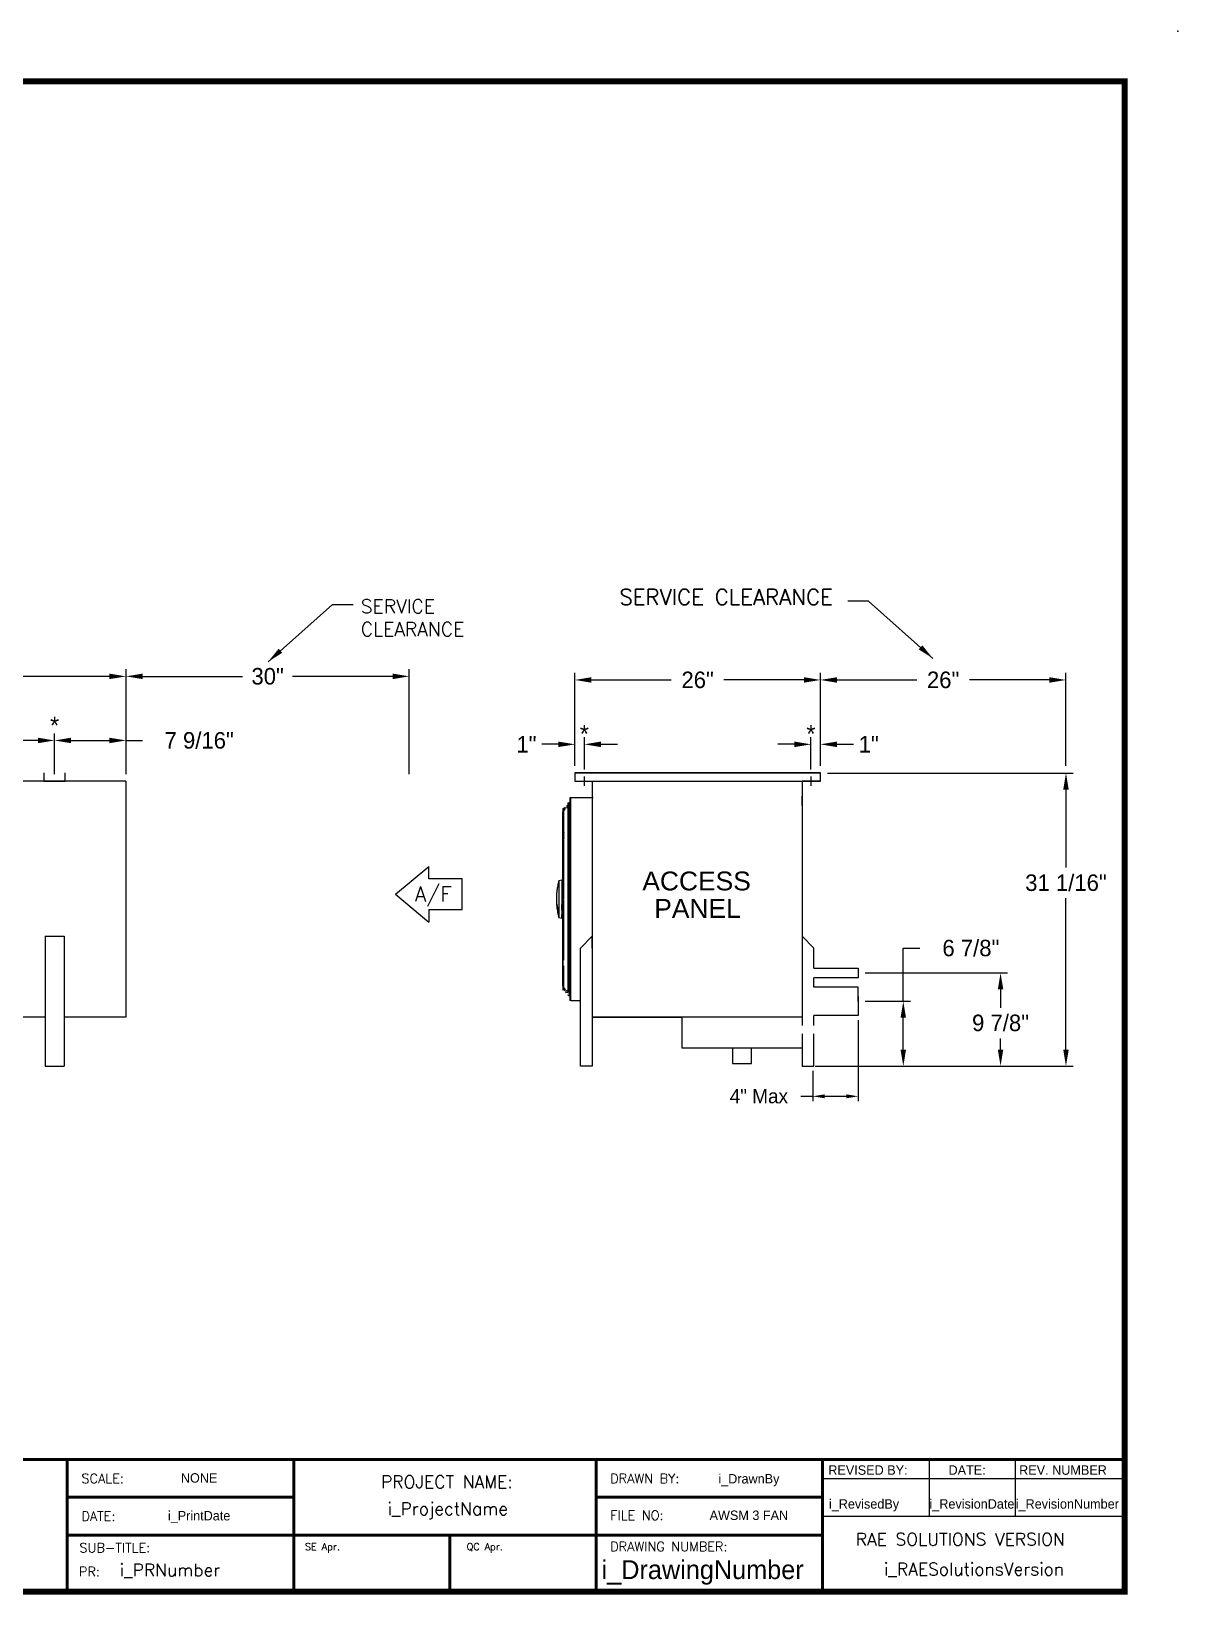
# Model space of a CAD drawing. Extents: x -31 to 236, y -16 to 155.
# Drawn here: x 115 to 236.4, y -10.5 to 155.1 of the extents above; entities that cross this region are included whole.
import ezdxf
from ezdxf.enums import TextEntityAlignment as Align

# ---------------------------------------------------------------- set-up
doc = ezdxf.new("R2010")
doc.units = 0
doc.header["$MEASUREMENT"] = 0
doc.layers.get('0').update_dxf_attribs({"linetype": 'CONTINUOUS'})
doc.layers.get('DEFPOINTS').update_dxf_attribs({"linetype": 'CONTINUOUS'})
doc.layers.add('0_UNIT', color=7, linetype='CONTINUOUS')
doc.styles.add('DIMENTIONS', font='arial.ttf')
doc.styles.add('SIMPLEX', font='SIMPLEX')
doc.dimstyles.get("Standard").update_dxf_attribs({"dimtxt": 1.75, "dimasz": 1.75, "dimexe": 0.75, "dimexo": 0.75, "dimgap": 0.75, "dimtad": 0, "dimtih": 1, "dimtoh": 1, "dimdec": 4, "dimzin": 0, "dimdsep": 46, "dimtxsty": 'STANDARD', "dimcen": 0.09, "dimadec": 0, "dimazin": 0, "dimtfac": 1, "dimtdec": 4, "dimtofl": 0, "dimtmove": 0, "dimatfit": 3, "dimfxl": 1, "dimtolj": 1, "dimtzin": 0, "dimarcsym": 0})

# ---------------------------------------------------------------- blocks, each defined once
blk = doc.blocks.new('*D19')
at = {"layer": '0_UNIT', "color": 0, "lineweight": -2}
for p, q in [((18.8, 76.43), (18.8, 87.54)), ((20.55, 86.79), (64.58, 86.79)), ((123.24, 86.79), (79.2, 86.79)), ((124.99, 76.43), (124.99, 87.54))]:
    blk.add_line(p, q, dxfattribs=at)
at = {"layer": '0_UNIT', "color": 0}
for points in [[(20.55, 87.08), (20.55, 86.5), (18.8, 86.79)], [(123.24, 87.08), (123.24, 86.5), (124.99, 86.79)]]:
    blk.add_solid(points, dxfattribs=at)
at = {"layer": 'DEFPOINTS', "color": 0}
for p in [(124.99, 86.79), (18.8, 75.68), (124.99, 75.68)]:
    blk.add_point(p, dxfattribs=at)
at = {"layer": '0_UNIT', "color": 0, "insert": (71.89, 86.79), "char_height": 1.75, "attachment_point": 5}
blk.add_mtext('\\A1;106 3/16"', dxfattribs=at)
blk = doc.blocks.new('*D21')
at = {"layer": '0_UNIT', "color": 0, "lineweight": -2}
for p, q in [((117.42, 76.43), (117.42, 80.75)), ((119.17, 80), (123.24, 80)), ((124.99, 76.43), (124.99, 80.75)), ((124.99, 80), (126.74, 80))]:
    blk.add_line(p, q, dxfattribs=at)
at = {"layer": '0_UNIT', "color": 0}
for points in [[(119.17, 80.29), (119.17, 79.71), (117.42, 80)], [(123.24, 80.29), (123.24, 79.71), (124.99, 80)]]:
    blk.add_solid(points, dxfattribs=at)
at = {"layer": 'DEFPOINTS', "color": 0}
for p in [(124.99, 80), (117.42, 75.68), (124.99, 75.68)]:
    blk.add_point(p, dxfattribs=at)
at = {"layer": '0_UNIT', "color": 0, "insert": (132.74, 80), "char_height": 1.75, "attachment_point": 5}
blk.add_mtext('\\A1;7 9/16"', dxfattribs=at)
blk = doc.blocks.new('*D23')
at = {"layer": '0_UNIT', "color": 0, "lineweight": -2}
for p, q in [((124.99, 76.43), (124.99, 87.54)), ((126.74, 86.79), (137.34, 86.79)), ((153.24, 86.79), (142.63, 86.79)), ((154.99, 76.43), (154.99, 87.54))]:
    blk.add_line(p, q, dxfattribs=at)
at = {"layer": '0_UNIT', "color": 0}
for points in [[(126.74, 87.08), (126.74, 86.5), (124.99, 86.79)], [(153.24, 87.08), (153.24, 86.5), (154.99, 86.79)]]:
    blk.add_solid(points, dxfattribs=at)
at = {"layer": 'DEFPOINTS', "color": 0}
for p in [(154.99, 86.79), (124.99, 75.68), (154.99, 75.68)]:
    blk.add_point(p, dxfattribs=at)
at = {"layer": '0_UNIT', "color": 0, "insert": (139.99, 86.79), "char_height": 1.75, "attachment_point": 5}
blk.add_mtext('\\A1;30"', dxfattribs=at)
blk = doc.blocks.new('*D25')
at = {"layer": '0_UNIT', "color": 0, "lineweight": -2}
for p, q in [((86.92, 76.43), (86.92, 80.75)), ((88.67, 80), (96.32, 80)), ((115.67, 80), (108.03, 80)), ((117.42, 76.43), (117.42, 80.75))]:
    blk.add_line(p, q, dxfattribs=at)
at = {"layer": '0_UNIT', "color": 0}
for points in [[(88.67, 80.29), (88.67, 79.71), (86.92, 80)], [(115.67, 80.29), (115.67, 79.71), (117.42, 80)]]:
    blk.add_solid(points, dxfattribs=at)
at = {"layer": 'DEFPOINTS', "color": 0}
for p in [(117.42, 80), (86.92, 75.68), (117.42, 75.68)]:
    blk.add_point(p, dxfattribs=at)
at = {"layer": '0_UNIT', "color": 0, "insert": (102.17, 80), "char_height": 1.75, "attachment_point": 5}
blk.add_mtext('\\A1;30 1/2"', dxfattribs=at)
blk = doc.blocks.new('*D38')
at = {"layer": '0_UNIT', "color": 0, "lineweight": -2}
for p, q in [((199.28, 76.55), (225.29, 76.55)), ((224.54, 74.8), (224.54, 66.55)), ((224.54, 47.25), (224.54, 63.3)), ((197.97, 45.5), (225.29, 45.5))]:
    blk.add_line(p, q, dxfattribs=at)
at = {"layer": '0_UNIT', "color": 0}
for points in [[(224.25, 74.8), (224.83, 74.8), (224.54, 76.55)], [(224.25, 47.25), (224.83, 47.25), (224.54, 45.5)]]:
    blk.add_solid(points, dxfattribs=at)
at = {"layer": 'DEFPOINTS', "color": 0}
for p in [(198.53, 76.55), (197.22, 45.5), (224.54, 45.5)]:
    blk.add_point(p, dxfattribs=at)
at = {"layer": '0_UNIT', "color": 0, "insert": (224.54, 64.92), "char_height": 1.75, "attachment_point": 5}
blk.add_mtext('\\A1;31 1/16"', dxfattribs=at)
blk = doc.blocks.new('*D39')
at = {"layer": '0_UNIT', "color": 0, "lineweight": -2}
for p, q in [((172.53, 77.3), (172.53, 87.16)), ((174.28, 86.41), (182.74, 86.41)), ((196.78, 86.41), (188.32, 86.41)), ((198.53, 77.3), (198.53, 87.16))]:
    blk.add_line(p, q, dxfattribs=at)
at = {"layer": '0_UNIT', "color": 0}
for points in [[(174.28, 86.7), (174.28, 86.12), (172.53, 86.41)], [(196.78, 86.7), (196.78, 86.12), (198.53, 86.41)]]:
    blk.add_solid(points, dxfattribs=at)
at = {"layer": 'DEFPOINTS', "color": 0}
for p in [(198.53, 86.41), (172.53, 76.55), (198.53, 76.55)]:
    blk.add_point(p, dxfattribs=at)
at = {"layer": '0_UNIT', "color": 0, "insert": (185.53, 86.41), "char_height": 1.75, "attachment_point": 5}
blk.add_mtext('\\A1;26"', dxfattribs=at)
blk = doc.blocks.new('*D40')
at = {"layer": '0_UNIT', "color": 0, "lineweight": -2}
for p, q in [((170.78, 79.59), (169.03, 79.59)), ((172.53, 77.3), (172.53, 80.34)), ((173.53, 76.93), (173.53, 80.34)), ((175.28, 79.59), (177.03, 79.59))]:
    blk.add_line(p, q, dxfattribs=at)
at = {"layer": '0_UNIT', "color": 0}
for points in [[(170.78, 79.88), (170.78, 79.3), (172.53, 79.59)], [(175.28, 79.88), (175.28, 79.3), (173.53, 79.59)]]:
    blk.add_solid(points, dxfattribs=at)
at = {"layer": 'DEFPOINTS', "color": 0}
for p in [(172.53, 79.59), (172.53, 76.55), (173.53, 76.18)]:
    blk.add_point(p, dxfattribs=at)
at = {"layer": '0_UNIT', "color": 0, "insert": (167.4, 79.59), "char_height": 1.75, "attachment_point": 5}
blk.add_mtext('\\A1;1"', dxfattribs=at)
blk = doc.blocks.new('*D41')
at = {"layer": '0_UNIT', "color": 0, "lineweight": -2}
for p, q in [((195.78, 79.59), (194.03, 79.59)), ((197.53, 76.93), (197.53, 80.34)), ((198.53, 77.3), (198.53, 80.34)), ((200.28, 79.59), (202.03, 79.59))]:
    blk.add_line(p, q, dxfattribs=at)
at = {"layer": '0_UNIT', "color": 0}
for points in [[(195.78, 79.88), (195.78, 79.3), (197.53, 79.59)], [(200.28, 79.88), (200.28, 79.3), (198.53, 79.59)]]:
    blk.add_solid(points, dxfattribs=at)
at = {"layer": 'DEFPOINTS', "color": 0}
for p in [(198.53, 79.59), (198.53, 76.55), (197.53, 76.18)]:
    blk.add_point(p, dxfattribs=at)
at = {"layer": '0_UNIT', "color": 0, "insert": (203.65, 79.59), "char_height": 1.75, "attachment_point": 5}
blk.add_mtext('\\A1;1"', dxfattribs=at)
blk = doc.blocks.new('*D42')
at = {"layer": '0_UNIT', "color": 0, "lineweight": -2}
for p, q in [((198.53, 77.3), (198.53, 87.16)), ((200.28, 86.41), (208.74, 86.41)), ((222.78, 86.41), (214.32, 86.41)), ((224.53, 77.3), (224.53, 87.16))]:
    blk.add_line(p, q, dxfattribs=at)
at = {"layer": '0_UNIT', "color": 0}
for points in [[(200.28, 86.7), (200.28, 86.12), (198.53, 86.41)], [(222.78, 86.7), (222.78, 86.12), (224.53, 86.41)]]:
    blk.add_solid(points, dxfattribs=at)
at = {"layer": 'DEFPOINTS', "color": 0}
for p in [(224.53, 86.41), (198.53, 76.55), (224.53, 76.55)]:
    blk.add_point(p, dxfattribs=at)
at = {"layer": '0_UNIT', "color": 0, "insert": (211.53, 86.41), "char_height": 1.75, "attachment_point": 5}
blk.add_mtext('\\A1;26"', dxfattribs=at)
blk = doc.blocks.new('*D43')
at = {"layer": '0_UNIT', "color": 0, "lineweight": -2}
for p, q in [((203.28, 55.37), (218.36, 55.37)), ((217.61, 53.62), (217.61, 51.69)), ((217.61, 47.25), (217.61, 48.44)), ((198.59, 45.5), (218.36, 45.5))]:
    blk.add_line(p, q, dxfattribs=at)
at = {"layer": '0_UNIT', "color": 0}
for points in [[(217.32, 53.62), (217.9, 53.62), (217.61, 55.37)], [(217.32, 47.25), (217.9, 47.25), (217.61, 45.5)]]:
    blk.add_solid(points, dxfattribs=at)
at = {"layer": 'DEFPOINTS', "color": 0}
for p in [(202.53, 55.37), (217.61, 55.37), (197.84, 45.5)]:
    blk.add_point(p, dxfattribs=at)
at = {"layer": '0_UNIT', "color": 0, "insert": (217.61, 50.07), "char_height": 1.75, "attachment_point": 5}
blk.add_mtext('\\A1;9 7/8"', dxfattribs=at)
blk = doc.blocks.new('*D44')
at = {"layer": '0_UNIT', "color": 0, "lineweight": -2}
for p, q in [((207.31, 52.37), (207.31, 58)), ((207.31, 58), (209.06, 58)), ((203.28, 52.37), (208.06, 52.37)), ((207.31, 47.25), (207.31, 50.62)), ((203.28, 45.5), (208.06, 45.5))]:
    blk.add_line(p, q, dxfattribs=at)
at = {"layer": '0_UNIT', "color": 0}
for points in [[(207.02, 50.62), (207.6, 50.62), (207.31, 52.37)], [(207.02, 47.25), (207.6, 47.25), (207.31, 45.5)]]:
    blk.add_solid(points, dxfattribs=at)
at = {"layer": 'DEFPOINTS', "color": 0}
for p in [(202.53, 52.37), (207.31, 52.37), (202.53, 45.5)]:
    blk.add_point(p, dxfattribs=at)
at = {"layer": '0_UNIT', "color": 0, "insert": (214.47, 58), "char_height": 1.75, "attachment_point": 5}
blk.add_mtext('\\A1;6 7/8"', dxfattribs=at)

msp = doc.modelspace()

# ---------------------------------------------------------------- linework, layer by layer
for p, q in [((172.52884, 76.55329), (175.77884, 76.55329)), ((172.52884, 76.55329), (198.52884, 76.55329)), ((172.52884, 76.55329), (172.52884, 75.67829)), ((198.52884, 76.55329), (172.52884, 76.55329)), ((198.52884, 75.67829), (198.52884, 76.55329)), ((172.52884, 75.67829), (198.52884, 75.67829)), ((172.52884, 75.67829), (173.52884, 75.67829)), ((173.52884, 76.17829), (173.52884, 75.17829)), ((174.37259, 75.67829), (174.37259, 50.67829)), ((174.37259, 75.67829), (174.37259, 45.50129)), ((198.52884, 75.67829), (196.59134, 75.67829)), ((196.59134, 75.67829), (196.59134, 50.67829)), ((196.59134, 75.67829), (196.59134, 49.80329)), ((197.52884, 76.17829), (197.52884, 75.17829)), ((172.01821, 73.9657), (174.46635, 73.9657)), ((174.37259, 74.44886), (174.37259, 51.90772)), ((196.59134, 73.11579), (196.59134, 74.11579)), ((153.51616, 63.71368), (157.05735, 66.66455)), ((157.05735, 65.33666), (157.05735, 66.66455)), ((160.59854, 65.33666), (157.05735, 65.33666)), ((160.59854, 62.0907), (160.59854, 65.33666)), ((153.51616, 63.71368), (157.05735, 60.76281)), ((157.05735, 62.0907), (157.05735, 60.76281)), ((157.05735, 62.0907), (160.59854, 62.0907)), ((174.37259, 59.25129), (173.12259, 58.00129)), ((173.12259, 45.50129), (173.12259, 58.00129)), ((174.37259, 58.00129), (174.37259, 59.25129)), ((196.59134, 59.25129), (197.84134, 58.00129)), ((197.84134, 55.86579), (197.84134, 58.00129)), ((197.84134, 55.86579), (202.52884, 55.86579)), ((197.84134, 53.86579), (197.84134, 54.86579)), ((202.52884, 54.86579), (197.84134, 54.86579)), ((202.52884, 55.86579), (202.52884, 54.86579)), ((202.52884, 53.86579), (197.84134, 53.86579)), ((202.52884, 52.36579), (202.52884, 53.86579)), ((202.52884, 52.86579), (202.52884, 51.86579)), ((202.52884, 52.36579), (202.52884, 50.86579)), ((196.59134, 50.67829), (174.37259, 50.67829)), ((174.37259, 50.67829), (183.87259, 50.67829)), ((183.87259, 50.67829), (183.87259, 48.05329)), ((196.59134, 50.67829), (196.59134, 49.80329)), ((197.84134, 49.80329), (197.84134, 50.86579)), ((202.52884, 50.86579), (197.84134, 50.86579)), ((183.87259, 48.05329), (183.87259, 47.42829)), ((196.59134, 48.92829), (196.59134, 48.11579)), ((196.59134, 48.92829), (196.59134, 45.50129)), ((197.84134, 45.50129), (197.84134, 48.92829)), ((183.87259, 47.42829), (196.59134, 47.42829)), ((189.22491, 47.42829), (189.22491, 45.78917)), ((189.22491, 47.42829), (191.23903, 47.42829)), ((191.23903, 45.78917), (191.23903, 47.42829)), ((174.37259, 45.50129), (173.12259, 45.50129)), ((189.22491, 45.78917), (191.23903, 45.78917)), ((196.59134, 45.50129), (197.84134, 45.50129)), ((118.76883, 3.81922), (198.76803, 3.81922)), ((118.76883, -10.18064), (118.76883, 3.81922)), ((142.76859, 3.81922), (142.76859, -10.18064)), ((174.76827, 3.81922), (174.76827, -4.1807)), ((198.76803, 3.81922), (198.76803, -10.18064)), ((198.76803, 3.81922), (230.76771, 3.81922)), ((198.76803, 3.81922), (198.76803, 1.81924)), ((210.05885, 3.81922), (210.05885, -2.18072)), ((219.15187, 3.81922), (219.15187, -2.18072)), ((198.76803, 1.81924), (230.76771, 1.81924)), ((142.76859, -0.18074), (118.76883, -0.18074)), ((174.76827, -0.18074), (198.76803, -0.18074)), ((174.76827, -4.1807), (174.76827, -0.18074)), ((198.76803, -2.18072), (230.76771, -2.18072)), ((198.76803, -4.1807), (118.76883, -4.1807)), ((159.26842, -4.1807), (159.26842, -10.18064)), ((174.76827, -4.1807), (174.76827, -10.18064))]:
    msp.add_line(p, q)
at = {"color": 7, "linetype": 'Continuous', "lineweight": 25}
for p, q in [((171.5436, 72.92762), (171.42133, 72.83854)), ((171.77215, 73.09414), (171.65383, 73.00793)), ((171.65383, 72.87156), (171.77215, 72.95776)), ((171.77215, 73.32658), (171.77215, 53.41982)), ((171.86271, 73.38564), (171.86271, 73.3688)), ((171.88239, 53.3395), (171.88239, 73.3265)), ((171.88239, 73.03807), (171.89875, 73.04999)), ((171.97293, 73.20017), (171.97293, 73.38564)), ((172.10148, 52.40139), (172.10148, 73.97619)), ((171.22097, 72.3817), (171.22097, 53.99587)), ((171.25492, 72.75965), (171.25492, 53.61792)), ((171.36516, 70.24128), (171.36516, 72.75959)), ((171.48522, 72.74871), (171.5436, 72.79124)), ((171.32616, 70.16659), (171.32883, 70.17991)), ((171.36516, 69.95643), (171.36516, 70.16874)), ((171.36516, 69.73705), (171.36516, 69.95641)), ((171.36516, 63.22645), (171.36516, 69.65886)), ((171.15944, 65.20851), (170.82137, 65.11792)), ((170.82137, 65.11792), (170.82137, 61.82468)), ((171.22097, 65.20847), (171.15923, 65.20847)), ((170.5694, 63.18879), (170.57035, 63.10166)), ((170.57035, 63.27592), (170.56962, 63.23291)), ((171.36516, 56.71601), (171.36516, 63.15037)), ((170.82137, 61.82468), (170.82137, 61.25965)), ((171.15931, 62.62931), (171.22097, 62.6175)), ((171.22608, 62.56559), (171.15931, 62.62931)), ((171.22608, 61.97822), (171.15931, 62.01399)), ((171.15931, 62.01398), (171.15931, 61.76065)), ((171.15931, 61.76065), (171.15931, 61.54593)), ((171.22608, 61.49352), (171.15931, 61.54594)), ((171.15931, 61.24814), (171.15931, 61.54593)), ((171.15931, 61.54593), (171.22097, 61.53961)), ((170.82137, 61.25965), (171.15931, 61.1691)), ((171.22608, 61.20107), (171.1593, 61.24815)), ((171.15931, 61.24814), (171.15931, 61.1691)), ((171.15931, 61.1691), (171.22097, 61.1691)), ((171.36516, 53.61799), (171.36516, 56.1372)), ((171.42133, 53.53904), (171.5436, 53.44996)), ((171.5436, 53.58634), (171.48522, 53.62887)), ((171.77215, 53.41982), (171.65383, 53.50602)), ((171.65383, 53.36964), (171.77215, 53.28344)), ((171.86271, 53.00884), (171.86271, 52.99194)), ((171.89875, 53.32759), (171.88239, 53.3395)), ((171.97293, 52.99194), (171.97293, 53.17741)), ((173.12479, 52.40139), (172.10148, 52.40139))]:
    msp.add_line(p, q, dxfattribs=at)
at = {"color": 8, "linetype": 'Continuous', "lineweight": 25}
msp.add_line((171.31004, 72.81477), (171.31004, 69.99539), dxfattribs=at)
at = {"linetype": 'Continuous'}
for p, q in [((202.52884, 50.36579), (202.52884, 41.80146)), ((197.71634, 45.00129), (197.71634, 41.80146)), ((196.46634, 42.30146), (197.71634, 42.30146)), ((198.96634, 42.30146), (201.27884, 42.30146))]:
    msp.add_line(p, q, dxfattribs=at)
for points, const_width in [([(-25.22973, -10.18064), (230.76771, -10.18064), (230.76771, 149.81776), (-25.22973, 149.81776), (-25.22973, -10.18064)], 0.63999), ([(230.76771, 3.81922), (38.76963, 3.81922), (38.76963, -10.18064)], 0.32), ([(118.76883, 3.81922), (118.76883, -10.18064)], 0.32), ([(142.76859, 3.81922), (142.76859, -10.18064)], 0.32), ([(174.76827, 3.81922), (174.76827, -10.18064)], 0.32), ([(198.76803, -10.18064), (198.76803, 3.81922), (230.76771, 3.81922)], 0.32), ([(142.76859, -0.18074), (118.76883, -0.18074)], 0.32), ([(198.76803, -0.18074), (174.76827, -0.18074), (174.76827, -10.18064)], 0.32), ([(198.76803, -4.1807), (118.76883, -4.1807)], 0.32), ([(159.26842, -4.1807), (159.26842, -10.18064)], 0.32)]:
    msp.add_lwpolyline(points, dxfattribs=dict(const_width=const_width))
at = {"color": 7, "linetype": 'Continuous', "lineweight": 25}
for centre, radius, start, end in [((171.82727, 73.32658), 0.05512, 49.8492094, 180), ((171.78396, 73.20017), 0.18898, 306.0644517, 0.0258082), ((171.27609, 72.3817), 0.05512, 112.583264, 180), ((171.31004, 72.75965), 0.05512, 90, 180), ((171.58711, 72.61835), 0.27559, 126.0855525, 144.746046), ((171.58711, 72.61835), 0.22047, 126.0760116, 180), ((171.58711, 72.61835), 0.16535, 126.1005874, 179.9738408), ((171.31004, 53.61792), 0.05512, 180, 341.4314117), ((171.58711, 53.75923), 0.27559, 215.2334599, 233.8992617), ((171.58711, 53.75923), 0.22047, 180, 233.9239884), ((171.58711, 53.75923), 0.16535, 179.9798457, 233.9143658), ((171.59872, 53.36595), 0.05512, 270, 0), ((171.82727, 53.05099), 0.05512, 180, 310.1448803), ((171.78396, 53.17741), 0.18898, 0.0258082, 53.9033127)]:
    msp.add_arc(centre, radius, start, end, dxfattribs=at)
at = {"color": 8, "linetype": 'Continuous', "lineweight": 25}
for centre, radius, start, end in [((171.78396, 73.20017), 0.13386, 317.3320745, 360), ((174.42765, 63.19675), 3.85848, 181.4121167, 200.8300161), ((171.78396, 53.17741), 0.13386, 0, 42.6679411)]:
    msp.add_arc(centre, radius, start, end, dxfattribs=at)
at = {"color": 7, "linetype": 'Continuous', "lineweight": 25}
for points, knots in [([(171.87927, 73.34479), (171.87767, 73.34852), (171.87446, 73.35597), (171.86833, 73.36354), (171.86416, 73.36761), (171.86221, 73.36924), (171.86276, 73.36875), (171.86279, 73.36873)], [0, 0, 0, 0, 0.247599308, 0.495477844, 0.735791645, 0.987351896, 1, 1, 1, 1]), ([(171.91782, 73.38564), (171.9106, 73.38564), (171.89616, 73.38564), (171.87794, 73.38564), (171.86519, 73.38564), (171.86354, 73.38564), (171.86271, 73.38564)], [0, 0, 0, 0, 0.250009436, 0.49999856, 0.750006603, 1, 1, 1, 1]), ([(171.88196, 73.32566), (171.88209, 73.3279), (171.88246, 73.33452), (171.88054, 73.3407), (171.87927, 73.34479)], [0, 0, 0, 0, 0.338983671, 1, 1, 1, 1]), ([(171.97293, 73.38564), (171.97211, 73.38564), (171.97045, 73.38564), (171.9577, 73.38564), (171.93949, 73.38564), (171.92504, 73.38564), (171.91782, 73.38564)], [0, 0, 0, 0, 0.2499958, 0.499998669, 0.750001539, 1, 1, 1, 1]), ([(172.01821, 52.41188), (172.01821, 52.41078), (172.01821, 52.40726), (172.01821, 52.44317), (172.01821, 52.5169), (172.01821, 52.6293), (172.01821, 52.7759), (172.01821, 52.95541), (172.01821, 53.16652), (172.01821, 53.41002), (172.01821, 53.68792), (172.01821, 54.00159), (172.01821, 54.35079), (172.01821, 54.73523), (172.01821, 55.15389), (172.01821, 55.6053), (172.01821, 56.08721), (172.01821, 56.59744), (172.01821, 57.13344), (172.01821, 57.69223), (172.01821, 58.27058), (172.01821, 58.86517), (172.01821, 59.4727), (172.01821, 60.08908), (172.01821, 60.71068), (172.01821, 61.33394), (172.01821, 61.95617), (172.01821, 62.57434), (172.01821, 63.18878), (172.01821, 63.80322), (172.01821, 64.42139), (172.01821, 65.04362), (172.01821, 65.66689), (172.01821, 66.28849), (172.01821, 66.90486), (172.01821, 67.51239), (172.01821, 68.10699), (172.01821, 68.68534), (172.01821, 69.24413), (172.01821, 69.78013), (172.01821, 70.29036), (172.01821, 70.77226), (172.01821, 71.22368), (172.01821, 71.64234), (172.01821, 72.02678), (172.01821, 72.37598), (172.01821, 72.68965), (172.01821, 72.96755), (172.01821, 73.21105), (172.01821, 73.42216), (172.01821, 73.60167), (172.01821, 73.74827), (172.01821, 73.86068), (172.01821, 73.93441), (172.01821, 73.97031), (172.01821, 73.9668), (172.01821, 73.9657)], [0, 0, 0, 0, 0.008730944, 0.027931994, 0.046913054, 0.065695139, 0.084255241, 0.102571636, 0.120624033, 0.138676046, 0.156992247, 0.175552341, 0.19433462, 0.213316092, 0.232516745, 0.25184514, 0.27127316, 0.29077191, 0.310312039, 0.329851723, 0.349350237, 0.368778278, 0.388106921, 0.407307958, 0.426289027, 0.445071103, 0.463631204, 0.481947581, 0.500000002, 0.518052005, 0.536368209, 0.554928311, 0.573710576, 0.592692032, 0.611892681, 0.631221111, 0.650649107, 0.670147852, 0.689687977, 0.709227689, 0.728726227, 0.748154253, 0.767482868, 0.786683889, 0.805664969, 0.824447085, 0.843007141, 0.861323571, 0.879375974, 0.897427965, 0.915744176, 0.934304257, 0.953086565, 0.972068006, 0.991268674, 1, 1, 1, 1]), ([(172.08508, 72.73715), (172.07925, 72.74644), (172.05421, 72.7864), (172.02636, 72.87257), (172.02106, 72.95032), (172.01821, 72.99194)], [0, 0, 0, 0, 0.123381451, 0.530690224, 1, 1, 1, 1]), ([(172.08507, 52.40139), (172.08507, 52.43456), (172.08507, 52.5009), (172.08507, 52.64891), (172.08507, 52.8318), (172.08507, 53.05242), (172.08507, 53.30905), (172.08507, 53.60103), (172.08507, 53.92724), (172.08507, 54.28653), (172.08507, 54.67762), (172.08507, 55.09911), (172.08507, 55.5495), (172.08507, 56.02717), (172.08507, 56.53042), (172.08507, 57.05746), (172.08507, 57.6064), (172.08507, 58.17527), (172.08507, 58.76206), (172.08507, 59.36466), (172.08507, 59.98091), (172.08507, 60.60863), (172.08507, 61.24556), (172.08507, 61.88943), (172.08507, 62.53795), (172.08507, 63.18878), (172.08507, 63.83962), (172.08507, 64.48814), (172.08507, 65.13201), (172.08507, 65.76894), (172.08507, 66.39665), (172.08507, 67.01291), (172.08507, 67.61551), (172.08507, 68.20229), (172.08507, 68.77117), (172.08507, 69.32011), (172.08507, 69.84715), (172.08507, 70.3504), (172.08507, 70.82808), (172.08507, 71.27846), (172.08507, 71.69995), (172.08507, 72.09105), (172.08507, 72.45034), (172.08508, 72.77655), (172.08508, 73.06852), (172.08508, 73.32515), (172.08508, 73.54578), (172.08508, 73.72867), (172.08508, 73.87668), (172.08508, 73.94302), (172.08508, 73.97618)], [0, 0, 0, 0, 0.020833341, 0.041666649, 0.062500025, 0.083333348, 0.10416665, 0.125000003, 0.145833305, 0.166666676, 0.187499975, 0.208333362, 0.229166682, 0.250000014, 0.270833324, 0.291666641, 0.312500008, 0.333333345, 0.354166645, 0.374999961, 0.395833341, 0.416666662, 0.437499982, 0.458333304, 0.479166654, 0.499999996, 0.5208333, 0.541666643, 0.562500002, 0.583333322, 0.604166643, 0.624999982, 0.645833333, 0.66666665, 0.687499987, 0.708333313, 0.729166645, 0.749999969, 0.77083333, 0.791666663, 0.812499992, 0.833333314, 0.85416669, 0.874999996, 0.895833345, 0.916666664, 0.937500004, 0.958333335, 0.979166683, 1, 1, 1, 1]), ([(172.10148, 73.97619), (172.10071, 73.97619), (172.09905, 73.97619), (172.09577, 73.97619), (172.08992, 73.97619), (172.08714, 73.97619), (172.08508, 73.97619)], [0, 0, 0, 0, 0.069369898, 0.150288314, 0.366562045, 1, 1, 1, 1]), ([(171.36224, 72.77718), (171.36222, 72.77729), (171.36126, 72.78307), (171.35474, 72.79273), (171.34271, 72.8053), (171.32703, 72.81335), (171.31524, 72.81434), (171.31004, 72.81477)], [0, 0, 0, 0, 0.005262454, 0.256426666, 0.484169872, 0.772242856, 1, 1, 1, 1]), ([(171.36504, 72.75914), (171.36508, 72.75972), (171.36536, 72.76359), (171.36431, 72.76945), (171.36304, 72.77513), (171.36211, 72.77773), (171.36226, 72.77729), (171.3623, 72.77719)], [0, 0, 0, 0, 0.04741373, 0.314362834, 0.601455032, 0.900691931, 1, 1, 1, 1]), ([(171.36461, 70.23682), (171.36431, 70.23597), (171.3636, 70.23396), (171.36238, 70.22745), (171.36224, 70.2208), (171.36217, 70.21737)], [0, 0, 0, 0, 0.264909813, 0.620370277, 1, 1, 1, 1]), ([(171.36217, 70.21737), (171.36229, 70.21361), (171.36252, 70.20639), (171.36373, 70.1944), (171.36484, 70.18294), (171.3652, 70.17299), (171.36521, 70.16654), (171.36474, 70.16388), (171.36473, 70.16378)], [0, 0, 0, 0, 0.256984443, 0.494838178, 0.685211629, 0.860019768, 0.99477123, 1, 1, 1, 1]), ([(171.36488, 69.73252), (171.36485, 69.73241), (171.36468, 69.73194), (171.36369, 69.72835), (171.36253, 69.72173), (171.36229, 69.71488), (171.36217, 69.71133)], [0, 0, 0, 0, 0.078944403, 0.332949462, 0.6536099, 1, 1, 1, 1]), ([(171.36217, 69.71133), (171.36225, 69.7073), (171.3624, 69.6995), (171.36359, 69.68675), (171.36476, 69.6746), (171.3652, 69.66414), (171.36522, 69.65726), (171.36474, 69.65445), (171.36471, 69.65426)], [0, 0, 0, 0, 0.252688048, 0.489316808, 0.678077071, 0.85570664, 0.990276093, 1, 1, 1, 1]), ([(170.82137, 65.11778), (170.7925, 65.0032), (170.73849, 64.78879), (170.68025, 64.48556), (170.63979, 64.22609), (170.61349, 64.01139), (170.59789, 63.84979), (170.58831, 63.72734), (170.58136, 63.62061), (170.57528, 63.49865), (170.57038, 63.35185), (170.56974, 63.24584), (170.5694, 63.18879)], [0, 0, 0, 0, 0.181669501, 0.339925915, 0.474540189, 0.585393301, 0.672445097, 0.724144689, 0.774206209, 0.836930359, 0.912235419, 1, 1, 1, 1]), ([(171.15931, 65.20677), (171.15931, 65.2047), (171.15931, 65.20032), (171.15931, 65.14975), (171.15931, 65.06586), (171.15931, 64.94779), (171.15931, 64.79878), (171.15931, 64.62115), (171.15931, 64.41814), (171.15931, 64.19333), (171.15931, 63.9507), (171.15931, 63.69458), (171.15931, 63.42944), (171.15931, 63.16022), (171.15931, 62.89079), (171.15931, 62.71647), (171.15931, 62.62931)], [0, 0, 0, 0, 0.064332586, 0.13630709, 0.208281259, 0.280255659, 0.352230296, 0.424204672, 0.496179049, 0.568153685, 0.640128086, 0.712102254, 0.784076759, 0.856051362, 0.928025764, 1, 1, 1, 1]), ([(170.5694, 63.18879), (170.56964, 63.1403), (170.57008, 63.05258), (170.57351, 62.92891), (170.57876, 62.80301), (170.58783, 62.65037), (170.60409, 62.45416), (170.63104, 62.21434), (170.67303, 61.93234), (170.73388, 61.60824), (170.79101, 61.3807), (170.82137, 61.25979)], [0, 0, 0, 0, 0.074544589, 0.134860367, 0.19044633, 0.268286265, 0.370011836, 0.493176373, 0.639338267, 0.808364802, 1, 1, 1, 1]), ([(171.15931, 62.01398), (171.15931, 62.07755), (171.15931, 62.20468), (171.15931, 62.41155), (171.15931, 62.55672), (171.15931, 62.62931)], [0, 0, 0, 0, 0.333333944, 0.666665993, 1, 1, 1, 1]), ([(171.36229, 53.60038), (171.36225, 53.60026), (171.36204, 53.59962), (171.36312, 53.60296), (171.36497, 53.60968), (171.36494, 53.61656), (171.36493, 53.61926)], [0, 0, 0, 0, 0.074882812, 0.428426322, 0.775207795, 1, 1, 1, 1]), ([(171.5436, 53.36762), (171.54485, 53.35831), (171.54731, 53.34003), (171.57044, 53.31479), (171.58759, 53.31239), (171.59872, 53.31084)], [0, 0, 0, 0, 0.267331974, 0.524932535, 1, 1, 1, 1]), ([(171.86279, 53.00885), (171.86307, 53.00908), (171.86366, 53.00955), (171.86864, 53.01425), (171.87478, 53.02233), (171.87982, 53.03325), (171.88253, 53.04377), (171.88209, 53.05031), (171.88194, 53.05252)], [0, 0, 0, 0, 0.182639541, 0.375120909, 0.557293303, 0.730739614, 0.909196802, 1, 1, 1, 1]), ([(172.01821, 53.38564), (172.02106, 53.42726), (172.02636, 53.505), (172.05421, 53.59118), (172.07925, 53.63113), (172.08507, 53.64042)], [0, 0, 0, 0, 0.469322584, 0.8766352, 1, 1, 1, 1]), ([(171.86271, 52.99194), (171.86354, 52.99194), (171.86519, 52.99194), (171.87794, 52.99194), (171.89616, 52.99194), (171.9106, 52.99194), (171.91782, 52.99194)], [0, 0, 0, 0, 0.249993397, 0.50000144, 0.749990564, 1, 1, 1, 1]), ([(171.97293, 52.99194), (171.97211, 52.99194), (171.97045, 52.99194), (171.9577, 52.99194), (171.93949, 52.99194), (171.92504, 52.99194), (171.91782, 52.99194)], [0, 0, 0, 0, 0.2499958, 0.499998669, 0.750001539, 1, 1, 1, 1]), ([(172.08507, 52.40139), (172.08714, 52.40139), (172.08993, 52.40139), (172.09578, 52.40139), (172.09906, 52.40139), (172.10071, 52.40139), (172.10148, 52.40139)], [0, 0, 0, 0, 0.633463255, 0.850525728, 0.931193005, 1, 1, 1, 1])]:
    msp.add_open_spline(points, degree=3, knots=knots, dxfattribs=at)
at = {"color": 8, "linetype": 'Continuous', "lineweight": 25}
for points, knots in [([(171.88239, 73.20017), (171.88698, 73.20017), (171.89729, 73.20017), (171.91049, 73.20017), (171.91782, 73.20017)], [0, 0, 0, 0, 0.445089655, 1, 1, 1, 1]), ([(171.89524, 73.04744), (171.89472, 73.04816), (171.89367, 73.0496), (171.8883, 73.05696), (171.88354, 73.0635), (171.88239, 73.06508)], [0, 0, 0, 0, 0.431430838, 0.862875485, 1, 1, 1, 1]), ([(171.91782, 73.20017), (171.92504, 73.20017), (171.93949, 73.20017), (171.9577, 73.20017), (171.97045, 73.20017), (171.97211, 73.20017), (171.97293, 73.20017)], [0, 0, 0, 0, 0.249998461, 0.500001331, 0.7500042, 1, 1, 1, 1]), ([(171.36664, 72.61835), (171.37386, 72.61835), (171.38831, 72.61835), (171.40652, 72.61835), (171.41927, 72.61835), (171.42092, 72.61835), (171.42175, 72.61835)], [0, 0, 0, 0, 0.249998461, 0.500001331, 0.7500042, 1, 1, 1, 1]), ([(171.42483, 72.84109), (171.42532, 72.84042), (171.4263, 72.83908), (171.4338, 72.82878), (171.44453, 72.81406), (171.45303, 72.80238), (171.45729, 72.79654)], [0, 0, 0, 0, 0.249996878, 0.500001723, 0.749995382, 1, 1, 1, 1]), ([(171.45729, 72.79654), (171.46154, 72.79071), (171.47004, 72.77903), (171.48077, 72.76431), (171.48828, 72.75401), (171.48925, 72.75267), (171.48974, 72.752)], [0, 0, 0, 0, 0.2500024, 0.499998837, 0.750002636, 1, 1, 1, 1]), ([(171.31004, 69.99539), (171.31525, 69.99508), (171.32705, 69.99438), (171.3426, 69.98867), (171.35505, 69.97986), (171.36344, 69.96906), (171.36458, 69.9607), (171.36516, 69.95641)], [0, 0, 0, 0, 0.180835144, 0.409552424, 0.590378347, 0.789787931, 1, 1, 1, 1]), ([(171.42175, 53.75922), (171.42092, 53.75922), (171.41927, 53.75922), (171.40652, 53.75922), (171.38831, 53.75922), (171.37386, 53.75922), (171.36664, 53.75922)], [0, 0, 0, 0, 0.2499958, 0.499998669, 0.750001539, 1, 1, 1, 1]), ([(171.45729, 53.58103), (171.45303, 53.57519), (171.44453, 53.56352), (171.4338, 53.5488), (171.4263, 53.53849), (171.42532, 53.53716), (171.42483, 53.53649)], [0, 0, 0, 0, 0.250017913, 0.500006357, 0.750009809, 1, 1, 1, 1]), ([(171.48974, 53.62558), (171.48925, 53.62491), (171.48828, 53.62357), (171.48077, 53.61327), (171.47004, 53.59854), (171.46154, 53.58687), (171.45729, 53.58103)], [0, 0, 0, 0, 0.249998823, 0.500006606, 0.749999381, 1, 1, 1, 1]), ([(171.88239, 53.3125), (171.88354, 53.31408), (171.8883, 53.32061), (171.89367, 53.32798), (171.89472, 53.32942), (171.89524, 53.33014)], [0, 0, 0, 0, 0.137113425, 0.568565796, 1, 1, 1, 1]), ([(171.91782, 53.17741), (171.91049, 53.17741), (171.89729, 53.17741), (171.88698, 53.17741), (171.88239, 53.17741)], [0, 0, 0, 0, 0.554910345, 1, 1, 1, 1]), ([(171.97293, 53.17741), (171.97211, 53.17741), (171.97045, 53.17741), (171.9577, 53.17741), (171.93949, 53.17741), (171.92504, 53.17741), (171.91782, 53.17741)], [0, 0, 0, 0, 0.2499958, 0.499998669, 0.750001539, 1, 1, 1, 1])]:
    msp.add_open_spline(points, degree=3, knots=knots, dxfattribs=at)
for p in [(236.37416, 155.13158), (198.76803, -10.18064)]:
    msp.add_point(p)
at = {"linetype": 'Continuous'}
for points in [[(198.96634, 42.50979), (198.96634, 42.09312), (197.71634, 42.30146)], [(201.27884, 42.50979), (201.27884, 42.09312), (202.52884, 42.30146)]]:
    msp.add_solid(points, dxfattribs=at)
at = {"layer": '0_UNIT'}
for p, q in [((116.29818, 76.55329), (116.29818, 75.67829)), ((118.54818, 75.67829), (118.54818, 76.55329)), ((124.98568, 75.67829), (18.79818, 75.67829)), ((116.29818, 75.67829), (118.54818, 75.67829)), ((124.98568, 75.67829), (122.36068, 75.67829)), ((124.98568, 75.67829), (124.98568, 50.67829)), ((116.42318, 59.25129), (118.42318, 59.25129)), ((116.42318, 59.25129), (116.42318, 45.50129)), ((118.42318, 59.25129), (118.42318, 45.50129)), ((116.42318, 50.67829), (27.36068, 50.67829)), ((124.98568, 50.67829), (118.42318, 50.67829)), ((116.42318, 45.50129), (118.42318, 45.50129))]:
    msp.add_line(p, q, dxfattribs=at)

# ---------------------------------------------------------------- texts
for s, height, p in [('*', 1.87063, (173.53151, 79.77077)), ('*', 1.87063, (197.53151, 79.77077)), ('NONE', 0.99999, (132.73158, 1.37207)), ('i_DrawnBy', 0.99999, (190.95586, 1.28629)), ('i_PrintDate', 0.99999, (132.73158, -2.62789)), ('AWSM 3 FAN', 0.99999, (190.95586, -2.58267)), ('i_RevisedBy', 0.99999, (203.15017, -1.37854)), ('i_RevisionDate', 0.99999, (214.58233, -1.37854)), ('i_RevisionNumber', 0.99999, (224.68074, -1.37854)), ('i_DrawingNumber', 1.99998, (186.05853, -8.84249))]:
    msp.add_text(s, height=height).set_placement(p, align=Align.CENTER)
for s, height, style, p in [('A/F', 1.577, 'SIMPLEX', (155.56881, 62.95103)), ('ACCESS', 2, 'DIMENTIONS', (179.67247, 64.11308)), ('PANEL', 2, 'DIMENTIONS', (180.9373, 61.20641)), ('SCALE:', 0.99999, 'SIMPLEX', (120.26881, 1.31924)), ('DRAWN BY:', 0.99999, 'SIMPLEX', (176.26825, 1.31924)), ('FILE NO:', 0.99999, 'SIMPLEX', (176.26825, -2.58404)), ('DATE:', 0.99999, 'SIMPLEX', (120.26881, -2.68072)), ('DRAWING NUMBER:', 0.99999, 'SIMPLEX', (176.26825, -5.89938)), ('RAE SOLUTIONS VERSION', 1.3279867, 'SIMPLEX', (202.27389, -5.29471)), ('SUB-TITLE:', 0.99999, 'SIMPLEX', (120.05212, -6.02081)), ('SE Apr.', 0.749993, 'SIMPLEX', (143.94349, -5.79714)), ('QC Apr.', 0.749993, 'SIMPLEX', (161.07277, -5.79714)), ('i_PRNumber', 1.327987, 'SIMPLEX', (124.32162, -8.54966))]:
    msp.add_text(s, height=height, dxfattribs=dict(style=style)).set_placement(p)
at = {"style": 'SIMPLEX'}
for s, p in [('PROJECT NAME:', (158.96929, 0.786)), ('i_ProjectName', (159.07026, -2.05644)), ('i_RAESolutionsVersion', (214.80088, -8.45013))]:
    msp.add_text(s, height=1.3279867, dxfattribs=at).set_placement(p, align=Align.CENTER)
for s, p in [('REVISED BY:', (199.36827, 2.20712)), ('DATE:', (212.10245, 2.20712)), ('REV. NUMBER', (219.58052, 2.20712))]:
    msp.add_text(s, height=0.99999).set_placement(p)
msp.add_text('PR:', height=0.99999, dxfattribs=at).set_placement((122.22781, -8.54966), align=Align.RIGHT)
at = {"linetype": 'Continuous', "insert": (192.01286, 42.30146), "char_height": 1.5, "attachment_point": 5}
msp.add_mtext('4" Max', dxfattribs=at)
at = {"layer": '0_UNIT'}
msp.add_text('*', height=1.87063, dxfattribs=at).set_placement((117.42584, 80.65855), align=Align.CENTER)
at = {"layer": '0_UNIT', "style": 'SIMPLEX'}
for insert, char_height, width, attachment_point in [((149.85958, 94.93853), 1.4525, 4.6701003, 1), ((199.86385, 96.02148), 1.66, 34.6701003, 3)]:
    msp.add_mtext('SERVICE CLEARANCE', dxfattribs=dict(at, insert=insert, char_height=char_height, width=width, attachment_point=attachment_point))

# ---------------------------------------------------------------- dimensions: what is measured, and where the dimension line sits
at = {"layer": '0_UNIT'}
for base, p1, p2, override, picture, middle in [((124.98568, 86.79159), (18.79818, 75.67829), (124.98568, 75.67829), {"dimlunit": 5, "dimpost": '"', "dimfrac": 2}, '*D19', (71.89193, 86.79159)), ((154.98568, 86.79159), (124.98568, 75.67829), (154.98568, 75.67829), {"dimlunit": 5, "dimpost": '"'}, '*D23', (139.98568, 86.79159)), ((198.52884, 86.40799), (172.52884, 76.55329), (198.52884, 76.55329), {"dimlunit": 5, "dimpost": '"'}, '*D39', (185.52884, 86.40799)), ((224.52884, 86.40799), (198.52884, 76.55329), (224.52884, 76.55329), {"dimlunit": 5, "dimpost": '"'}, '*D42', (211.52884, 86.40799)), ((117.42318, 80.00287), (86.92318, 75.67829), (117.42318, 75.67829), {"dimlunit": 5, "dimpost": '"', "dimfrac": 2}, '*D25', (102.17318, 80.00287)), ((172.52884, 79.59287), (173.52884, 76.17829), (172.52884, 76.55329), {"dimlunit": 5, "dimpost": '"'}, '*D40', (167.40384, 79.59287)), ((198.52884, 79.59287), (197.52884, 76.17829), (198.52884, 76.55329), {"dimlunit": 5, "dimpost": '"'}, '*D41', (203.65384, 79.59287))]:
    dim = msp.add_linear_dim(base=base, p1=p1, p2=p2, dimstyle='STANDARD', override=override, dxfattribs=at)
    dim.commit()
    dim.dimension.update_dxf_attribs({"geometry": picture, "text_midpoint": middle})
dim = msp.add_linear_dim(base=(124.98568, 80.00287), p1=(117.42318, 75.67829), p2=(124.98568, 75.67829), dimstyle='STANDARD', override={"dimlunit": 5, "dimpost": '"', "dimfrac": 2}, dxfattribs=at)
dim.commit()
dim.dimension.update_dxf_attribs({"geometry": '*D21', "text_midpoint": (132.73568, 80.00287), "dimtype": 160})
for base, p1, p2, picture, middle in [((224.54238, 45.50129), (198.52884, 76.55329), (197.21634, 45.50129), '*D38', (224.54238, 64.92101)), ((207.30795, 52.36579), (202.52884, 45.50129), (202.52884, 52.36579), '*D44', (214.47462, 58.00301)), ((217.60977, 55.36579), (197.84134, 45.50129), (202.52884, 55.36579), '*D43', (217.60977, 50.06869))]:
    dim = msp.add_linear_dim(base=base, p1=p1, p2=p2, angle=90, dimstyle='STANDARD', override={"dimlunit": 5, "dimpost": '"', "dimfrac": 2}, dxfattribs=at)
    dim.commit()
    dim.dimension.update_dxf_attribs({"geometry": picture, "text_midpoint": middle, "dimtype": 160})

# ---------------------------------------------------------------- leaders
for points in [[(210.43907, 88.70026), (203.61108, 94.76315), (201.41938, 94.76315)], [(140.04096, 88.34198), (146.86895, 94.40488), (149.06065, 94.40488)]]:
    msp.add_leader(points, dimstyle='STANDARD', override={"dimgap": 0.09, "dimtad": 0}, dxfattribs=at)

doc.saveas('drawing.dxf')
